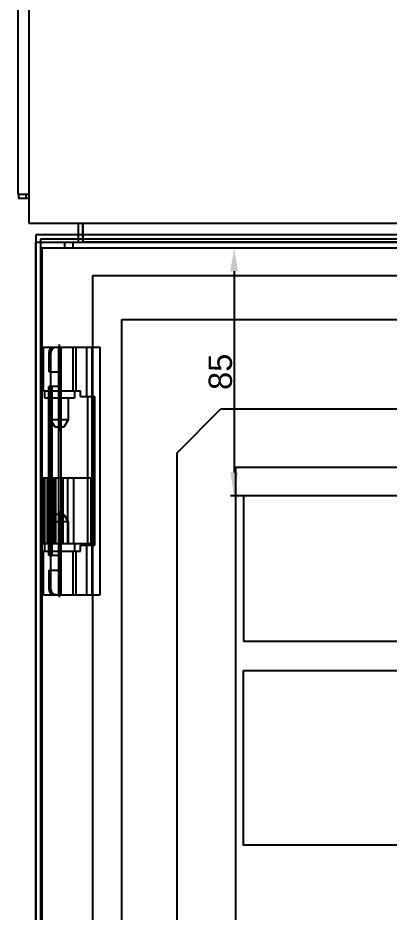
# Model space of a CAD drawing. Header units: millimetres. Extents: x 0 to 69574, y -5 to 41746.
# Drawn here: x 33973.3 to 34100.8, y 12531.6 to 12838.4 of the extents above; entities that cross this region are included whole.
import ezdxf

# ---------------------------------------------------------------- set-up
doc = ezdxf.new("R2010")
doc.units = ezdxf.units.MM
doc.set_wipeout_variables(frame=1)
doc.layers.add('! NO PLOT !', color=7, linetype='Continuous', true_color=0xff75dd, plot=False)
doc.layers.add('000-PI-ORMAR', color=2, linetype='Continuous')
doc.layers.add('AUT_7', color=7, linetype='Continuous')
doc.styles.get("Standard").update_dxf_attribs({"font": 'arial.ttf'})
doc.dimstyles.new('ISO-25-lb', dxfattribs={"dimtxt": 8, "dimasz": 8, "dimexe": 1.25, "dimexo": 0.625, "dimtad": 1, "dimtxsty": 'Standard', "dimcen": 5, "dimadec": 0, "dimazin": 0, "dimtfac": 1, "dimtmove": 0, "dimatfit": 3, "dimfxl": 1, "dimarcsym": 0})

# ---------------------------------------------------------------- blocks, each defined once
blk = doc.blocks.new('*D1211')
at = {"layer": '! NO PLOT !', "color": 0, "linetype": 'Continuous', "lineweight": -2, "ltscale": 0.25, "transparency": 16777216}
for p, q in [((33997.18, 12759.47), (34048.85, 12759.47)), ((34047.6, 12751.47), (34047.6, 12682.47)), ((34070.93, 12674.47), (34046.35, 12674.47))]:
    blk.add_line(p, q, dxfattribs=at)
at = {"layer": '! NO PLOT !', "color": 0, "ltscale": 0.25, "transparency": 16777216}
for points in [[(34046.26, 12751.47), (34048.93, 12751.47), (34047.6, 12759.47)], [(34046.26, 12682.47), (34048.93, 12682.47), (34047.6, 12674.47)]]:
    blk.add_solid(points, dxfattribs=at)
at = {"layer": 'Defpoints', "color": 0, "ltscale": 0.25, "transparency": 16777216}
for p in [(33996.56, 12759.47), (34047.6, 12674.47), (34071.56, 12674.47)]:
    blk.add_point(p, dxfattribs=at)
at = {"layer": '! NO PLOT !', "color": 0, "lineweight": 25, "ltscale": 0.25, "transparency": 16777216, "insert": (34042.89, 12716.97), "char_height": 8, "attachment_point": 5, "rotation": 90}
blk.add_mtext('85', dxfattribs=at)
blk = doc.blocks.new('800mm krov_1')
at = {"layer": '000-PI-ORMAR'}
for p, q in [((42672.63, 9027.28), (42672.63, 8740.28)), ((42668.88, 9017.28), (42668.88, 8750.28)), ((42668.88, 8750.28), (42672.63, 8750.28)), ((42669.13, 8750.28), (42669.13, 8748.78)), ((42671.63, 8750.28), (42671.63, 8748.78)), ((42672.63, 8748.78), (42669.13, 8748.78)), ((42672.63, 8740.28), (43464.63, 8740.28)), ((42689.63, 8740.28), (42689.63, 8733.78)), ((42691.13, 8734.28), (42691.13, 8740.28)), ((42691.13, 8740.28), (42691.13, 8733.78)), ((42689.63, 8733.78), (42691.13, 8733.78)), ((43424.13, 8733.78), (42691.13, 8733.78))]:
    blk.add_line(p, q, dxfattribs=at)

msp = doc.modelspace()

# ---------------------------------------------------------------- linework, layer by layer
at = {"layer": '000-PI-ORMAR'}
for p, q in [((33991.821, 12763.973), (33979.571, 12763.973)), ((34359.321, 12763.973), (33991.821, 12763.973))]:
    msp.add_line(p, q, dxfattribs=at)

# ---------------------------------------------------------------- wipeouts: each hides what was drawn before it
msp.add_wipeout([(33977.099, 13054.973), (34769.099, 13054.973), (34769.099, 12767.973), (33977.099, 12767.973)])
msp.add_wipeout([(33981.071, 12761.473), (34371.559, 12761.473), (34371.071, 10778.973), (33981.059, 10776.973)]).dxf.layer = '000-PI-ORMAR'

# ---------------------------------------------------------------- next in the draw order: linework, layer by layer
at = {"layer": '! NO PLOT !'}
for p, q in [((33999.059, 12749.973), (34352.059, 12749.973)), ((33999.059, 10788.473), (33999.059, 12749.973)), ((34009.059, 12734.973), (34342.059, 12734.973)), ((34009.059, 10803.473), (34009.059, 12734.973)), ((34028.059, 12689.223), (34043.059, 12704.223)), ((34043.059, 12704.223), (34308.059, 12704.223)), ((34028.059, 10849.223), (34028.059, 12689.223)), ((34048.059, 12684.223), (34048.059, 10854.223)), ((34048.059, 12684.223), (34303.059, 12684.223))]:
    msp.add_line(p, q, dxfattribs=at)
msp.add_lwpolyline([(34050.749, 12624.553), (34300.749, 12624.553), (34300.749, 12674.473), (34050.749, 12674.473)], close=True)
at = {"layer": '000-PI-ORMAR'}
for p, q in [((33979.571, 12763.973), (33979.571, 12761.473)), ((33981.071, 12762.473), (33981.071, 12761.473)), ((33991.821, 12762.473), (33981.071, 12762.473)), ((34359.321, 12762.473), (33991.821, 12762.473)), ((33979.559, 12761.473), (34371.559, 12761.473)), ((33979.559, 10776.973), (33979.559, 12761.473)), ((33979.559, 12761.473), (34371.559, 12761.473)), ((33979.559, 10776.973), (33979.559, 12761.473)), ((33979.571, 12761.473), (33979.571, 10776.973)), ((33981.071, 12761.473), (33981.071, 10776.973)), ((33981.559, 12759.473), (33981.559, 10778.973)), ((33981.559, 12759.473), (34369.559, 12759.473)), ((33989.309, 12761.473), (33989.309, 12759.473)), ((33992.309, 12759.473), (33992.309, 12761.473)), ((33982.116, 12710.473), (33982.116, 12725.473)), ((33982.116, 12725.473), (34001.558, 12725.473)), ((33987.447, 12640.473), (33987.447, 12725.473)), ((33987.666, 12696.623), (33987.666, 12726.323)), ((33987.666, 12710.473), (33987.666, 12725.473)), ((33988.194, 12640.473), (33988.194, 12725.473)), ((33992.302, 12710.473), (33992.302, 12725.473)), ((33993.216, 12725.473), (33993.216, 12710.473)), ((33996.977, 12708.473), (33996.977, 12725.473)), ((33998.87, 12640.473), (33998.87, 12725.473)), ((33999.075, 12708.473), (33999.075, 12725.473)), ((34001.558, 12640.473), (34001.558, 12725.473)), ((33984.041, 12716.973), (33984.041, 12723.473)), ((33984.688, 12723.473), (33984.041, 12723.473)), ((33984.688, 12642.473), (33984.688, 12723.473)), ((33984.041, 12716.973), (33988.194, 12716.973)), ((33984.683, 12648.973), (33984.683, 12716.973)), ((33982.116, 12710.473), (33994.88, 12710.473)), ((33982.566, 12707.973), (33982.566, 12710.473)), ((33983.959, 12653.973), (33983.959, 12711.973)), ((33988.194, 12711.973), (33983.959, 12711.973)), ((33984.393, 12653.973), (33984.393, 12711.973)), ((33985.112, 12653.973), (33985.112, 12711.973)), ((33992.766, 12710.473), (33992.766, 12707.973)), ((33994.88, 12708.473), (33994.88, 12710.473)), ((33992.766, 12707.973), (33982.566, 12707.973)), ((33984.716, 12700.484), (33984.716, 12707.973)), ((33990.616, 12707.973), (33990.616, 12700.484)), ((33994.88, 12708.473), (33999.804, 12708.473)), ((33997.342, 12657.473), (33997.342, 12708.473)), ((33999.804, 12657.473), (33999.804, 12708.473)), ((33990.616, 12700.484), (33984.716, 12700.484)), ((33986.166, 12697.973), (33984.716, 12700.484)), ((33989.166, 12697.973), (33986.166, 12697.973)), ((33990.616, 12700.484), (33989.166, 12697.973)), ((33998.359, 12680.473), (33981.559, 12680.473)), ((33981.76, 12680.473), (33981.76, 12657.973)), ((33982.516, 12680.473), (33982.516, 12657.973)), ((33983.519, 12657.973), (33983.519, 12680.473)), ((33983.64, 12680.473), (33983.64, 12657.973)), ((33984.396, 12680.473), (33984.396, 12657.973)), ((33985.519, 12680.473), (33985.519, 12657.973)), ((33985.88, 12680.473), (33985.88, 12657.973)), ((33986.237, 12680.473), (33986.237, 12657.973)), ((33988.38, 12680.473), (33988.38, 12657.973)), ((33988.737, 12680.473), (33988.737, 12657.973)), ((33990.409, 12680.473), (33990.409, 12657.973)), ((33992.409, 12680.473), (33992.409, 12657.973)), ((33998.359, 12680.473), (33998.359, 12657.973)), ((33984.716, 12665.461), (33986.166, 12667.973)), ((33989.166, 12667.973), (33986.166, 12667.973)), ((33987.666, 12639.623), (33987.666, 12669.323)), ((33989.166, 12667.973), (33990.616, 12665.461)), ((33984.716, 12657.973), (33984.716, 12665.461)), ((33990.616, 12665.461), (33984.716, 12665.461)), ((33990.616, 12665.461), (33990.616, 12657.973)), ((33998.359, 12657.973), (33981.559, 12657.973)), ((33982.566, 12655.473), (33982.566, 12657.973)), ((33992.766, 12657.973), (33992.766, 12655.473)), ((33982.116, 12640.473), (33982.116, 12655.473)), ((33982.116, 12655.473), (33994.88, 12655.473)), ((33987.666, 12640.473), (33987.666, 12655.473)), ((33992.302, 12640.473), (33992.302, 12655.473)), ((33993.216, 12655.473), (33993.216, 12640.473)), ((33994.88, 12655.473), (33994.88, 12657.473)), ((33994.88, 12657.473), (33999.804, 12657.473)), ((33996.977, 12640.473), (33996.977, 12657.473)), ((33999.075, 12640.473), (33999.075, 12657.473)), ((33988.194, 12653.973), (33983.959, 12653.973)), ((33984.041, 12648.973), (33988.194, 12648.973)), ((33984.041, 12642.473), (33984.041, 12648.973)), ((33984.688, 12642.473), (33984.041, 12642.473)), ((33982.116, 12640.473), (34001.558, 12640.473))]:
    msp.add_line(p, q, dxfattribs=at)
at = {"layer": '000-PI-ORMAR', "extrusion": (0, 0, -1)}
for centre, start_param, end_param in [((33985.972, 12723.473), 4.712389, 6.2831853), ((33986.619, 12723.473), 4.712389, 6.2831853), ((33985.972, 12642.473), 3.1415927, 4.712389), ((33986.619, 12642.473), 3.1415927, 4.712389)]:
    msp.add_ellipse(centre, major_axis=(0, 2), ratio=0.9659258, start_param=start_param, end_param=end_param, dxfattribs=at)
at = {"layer": 'AUT_7'}
msp.add_lwpolyline([(34050.749, 12614.553), (34300.749, 12614.553), (34300.749, 12554.553), (34050.749, 12554.553)], close=True, dxfattribs=at)

# ---------------------------------------------------------------- next in the draw order: block references
at = {"layer": '000-PI-ORMAR'}
msp.add_blockref('800mm krov_1', (-8695.531, 4027.693), dxfattribs=at)

# ---------------------------------------------------------------- next in the draw order: dimensions: what is measured, and where the dimension line sits
at = {"layer": '! NO PLOT !', "lineweight": 25, "ltscale": 0.25}
dim = msp.add_linear_dim(base=(34047.595, 12674.473), p1=(33996.559, 12759.473), p2=(34071.559, 12674.473), angle=90, dimstyle='ISO-25-lb', dxfattribs=at)
dim.commit()
dim.dimension.update_dxf_attribs({"geometry": '*D1211', "text_midpoint": (34042.886, 12716.973)})

doc.saveas('drawing.dxf')
